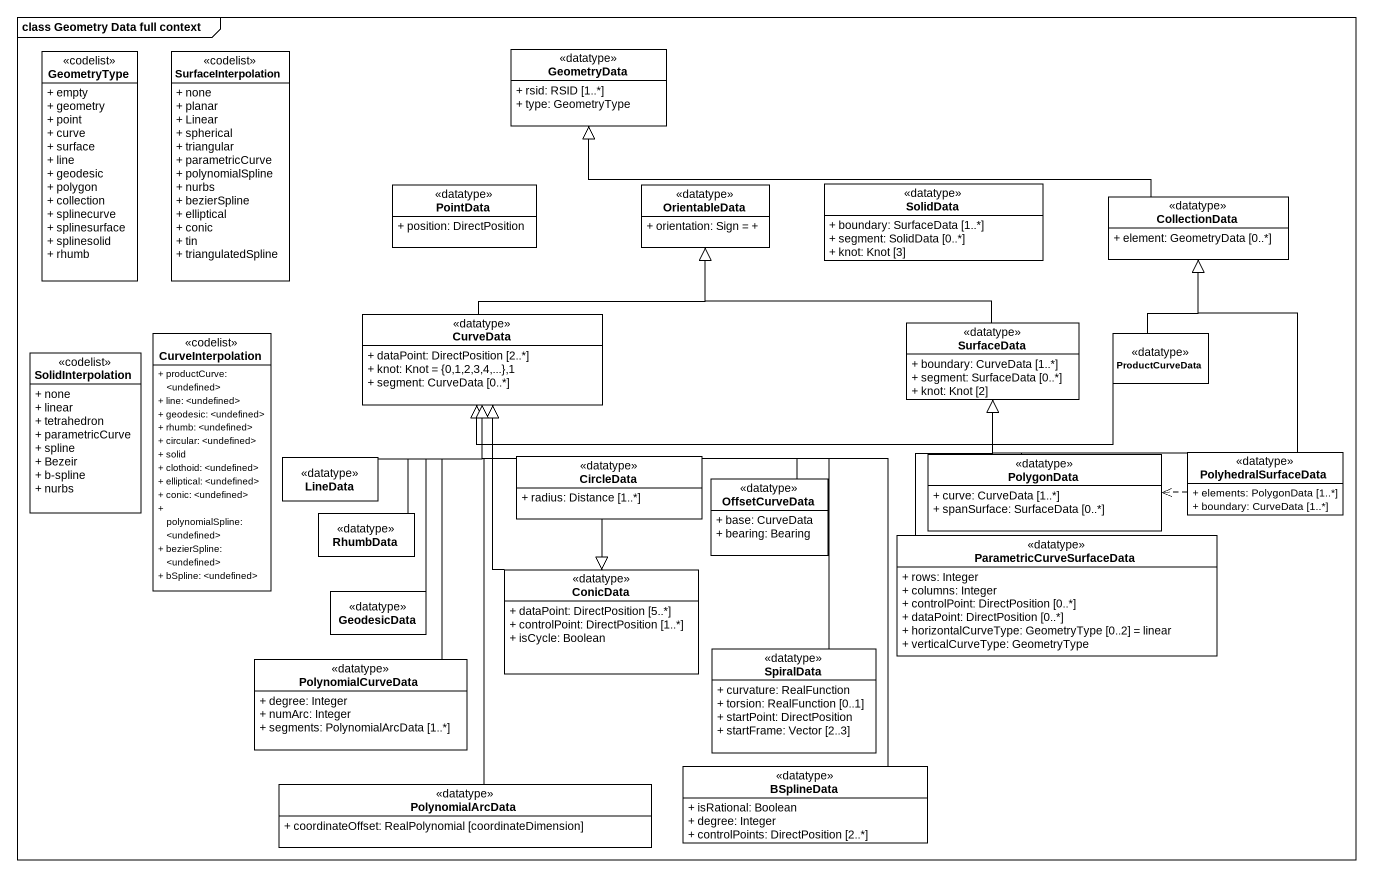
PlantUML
@startuml
mainframe class Geometry Data full context
hide circle
hide empty members
skinparam classAttributeIconSize 0
class GeometryType <<codelist>> {
  + empty
  + geometry
  + point
  + curve
  + surface
  + line
  + geodesic
  + polygon
  + collection
  + splinecurve
  + splinesurface
  + splinesolid
  + rhumb
}
class SurfaceInterpolation <<codelist>> {
  + none
  + planar
  + Linear
  + spherical
  + triangular
  + parametricCurve
  + polynomialSpline
  + nurbs
  + bezierSpline
  + elliptical
  + conic
  + tin
  + triangulatedSpline
}
class GeometryData <<datatype>> {
  + rsid: RSID [1..*]
  + type: GeometryType
}
class PointData <<datatype>> {
  + position: DirectPosition
}
class OrientableData <<datatype>> {
  + orientation: Sign = +
}
class SolidData <<datatype>> {
  + boundary: SurfaceData [1..*]
  + segment: SolidData [0..*]
  + knot: Knot [3]
}
class CollectionData <<datatype>> {
  + element: GeometryData [0..*]
}
class CurveData <<datatype>> {
  + dataPoint: DirectPosition [2..*]
  + knot: Knot = {0,1,2,3,4,...},1
  + segment: CurveData [0..*]
}
class SurfaceData <<datatype>> {
  + boundary: CurveData [1..*]
  + segment: SurfaceData [0..*]
  + knot: Knot [2]
}
class SolidInterpolation <<codelist>> {
  + none
  + linear
  + tetrahedron
  + parametricCurve
  + spline
  + Bezeir
  + b-spline
  + nurbs
}
class CurveInterpolation <<codelist>> {
  + productCurve: <undefined>
  + line: <undefined>
  + geodesic: <undefined>
  + rhumb: <undefined>
  + circular: <undefined>
  + solid
  + clothoid: <undefined>
  + elliptical: <undefined>
  + conic: <undefined>
  + polynomialSpline: <undefined>
  + bezierSpline: <undefined>
  + bSpline: <undefined>
}
class ProductCurveData <<datatype>>
class LineData <<datatype>>
class CircleData <<datatype>> {
  + radius: Distance [1..*]
}
class PolygonData <<datatype>> {
  + curve: CurveData [1..*]
  + spanSurface: SurfaceData [0..*]
}
class PolyhedralSurfaceData <<datatype>> {
  + elements: PolygonData [1..*]
  + boundary: CurveData [1..*]
}
class RhumbData <<datatype>>
class OffsetCurveData <<datatype>> {
  + base: CurveData
  + bearing: Bearing
}
class ParametricCurveSurfaceData <<datatype>> {
  + rows: Integer
  + columns: Integer
  + controlPoint: DirectPosition [0..*]
  + dataPoint: DirectPosition [0..*]
  + horizontalCurveType: GeometryType [0..2] = linear
  + verticalCurveType: GeometryType
}
class GeodesicData <<datatype>>
class ConicData <<datatype>> {
  + dataPoint: DirectPosition [5..*]
  + controlPoint: DirectPosition [1..*]
  + isCycle: Boolean
}
class PolynomialCurveData <<datatype>> {
  + degree: Integer
  + numArc: Integer
  + segments: PolynomialArcData [1..*]
}
class SpiralData <<datatype>> {
  + curvature: RealFunction
  + torsion: RealFunction [0..1]
  + startPoint: DirectPosition
  + startFrame: Vector [2..3]
}
class PolynomialArcData <<datatype>> {
  + coordinateOffset: RealPolynomial [coordinateDimension]
}
class BSplineData <<datatype>> {
  + isRational: Boolean
  + degree: Integer
  + controlPoints: DirectPosition [2..*]
}
CollectionData -left-|> GeometryData
CurveData -up-|> OrientableData
SurfaceData -left-|> OrientableData
ProductCurveData -up-|> CollectionData
ProductCurveData -left-|> CurveData
LineData -up-|> CurveData
CircleData --|> ConicData
PolygonData -up-|> SurfaceData
PolyhedralSurfaceData -up-|> CollectionData
PolyhedralSurfaceData -left-|> SurfaceData
PolyhedralSurfaceData .left.> PolygonData
RhumbData -up-|> CurveData
OffsetCurveData -left-|> CurveData
ParametricCurveSurfaceData -up-|> SurfaceData
GeodesicData -up-|> CurveData
ConicData -up-|> CurveData
PolynomialCurveData -up-|> CurveData
SpiralData -up-|> CurveData
PolynomialArcData -up-|> CurveData
BSplineData -up-|> CurveData
@enduml
